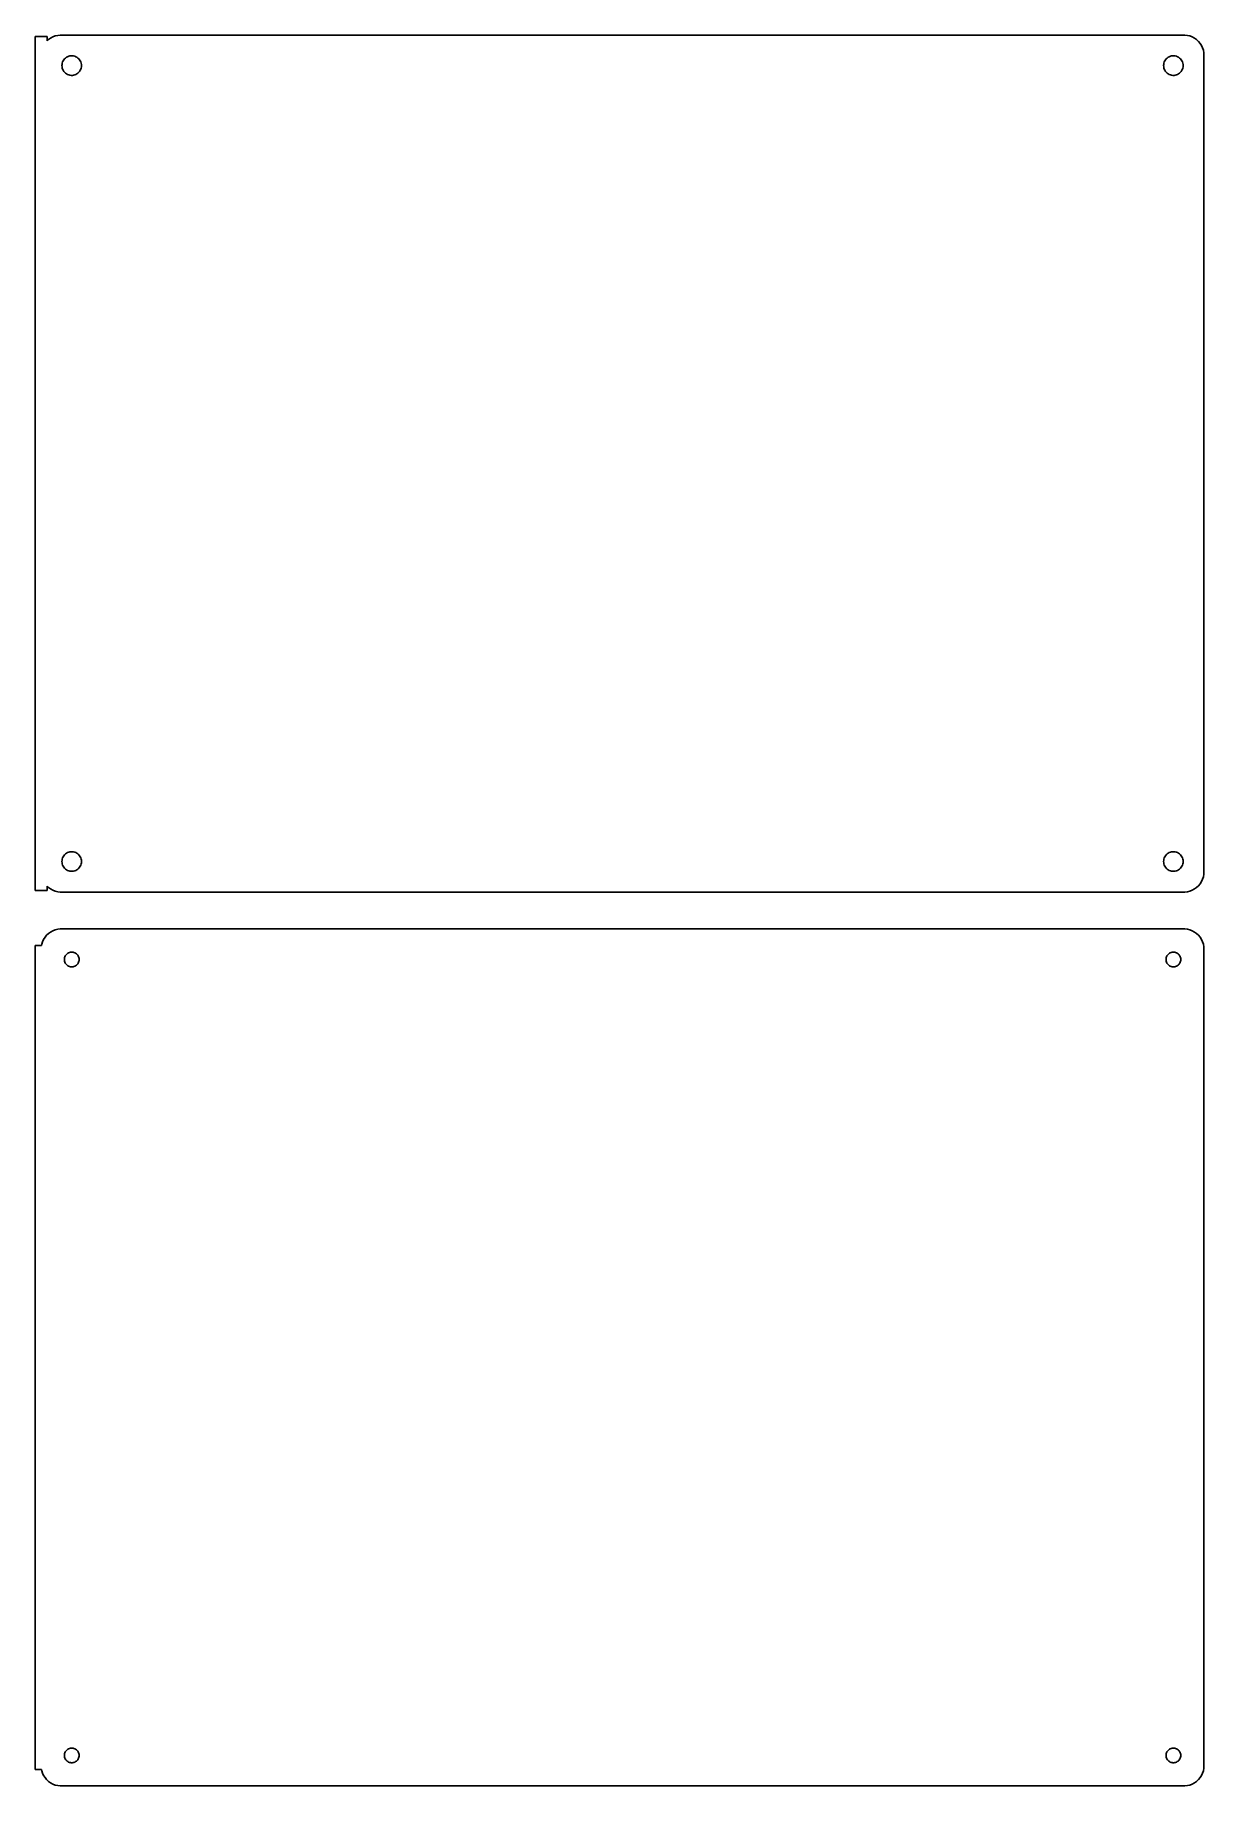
# Model space of a CAD drawing. Header units: metres. Extents: x -144 to 142, y 114 to 543.
import ezdxf

# ---------------------------------------------------------------- set-up
doc = ezdxf.new("R2010")
doc.units = ezdxf.units.M

msp = doc.modelspace()

# ---------------------------------------------------------------- linework, layer by layer
for p, q in [((-141, 542.615), (-144, 542.615)), ((-144, 542.615), (-144, 333.385)), ((-141, 541.559), (-141, 542.615)), ((-140.687, 541.853), (-141, 541.559)), ((-140.179, 542.222), (-140.687, 541.853)), ((-139.629, 542.524), (-140.179, 542.222)), ((-139.045, 542.755), (-139.629, 542.524)), ((-138.437, 542.911), (-139.045, 542.755)), ((-137.814, 542.99), (-138.437, 542.911)), ((137.814, 542.99), (-137.814, 542.99)), ((138.437, 542.911), (137.814, 542.99)), ((139.045, 542.755), (138.437, 542.911)), ((139.629, 542.524), (139.045, 542.755)), ((140.179, 542.222), (139.629, 542.524)), ((140.687, 541.853), (140.179, 542.222)), ((141.145, 541.423), (140.687, 541.853)), ((141.545, 540.939), (141.145, 541.423)), ((141.882, 540.409), (141.545, 540.939)), ((-137.325, 536.097), (-137.231, 536.383)), ((-137.231, 536.383), (-137.103, 536.656)), ((-137.103, 536.656), (-136.942, 536.911)), ((-136.942, 536.911), (-136.75, 537.143)), ((-136.75, 537.143), (-136.53, 537.349)), ((-136.53, 537.349), (-136.286, 537.526)), ((-136.286, 537.526), (-136.022, 537.672)), ((-136.022, 537.672), (-135.742, 537.783)), ((-135.742, 537.783), (-135.45, 537.857)), ((-135.45, 537.857), (-135.151, 537.895)), ((-135.151, 537.895), (-134.849, 537.895)), ((-134.849, 537.895), (-134.55, 537.857)), ((-134.55, 537.857), (-134.258, 537.783)), ((-134.258, 537.783), (-133.978, 537.672)), ((-133.978, 537.672), (-133.714, 537.526)), ((-133.714, 537.526), (-133.47, 537.349)), ((-133.47, 537.349), (-133.25, 537.143)), ((-133.25, 537.143), (-133.058, 536.911)), ((-133.058, 536.911), (-132.897, 536.656)), ((-132.897, 536.656), (-132.769, 536.383)), ((-132.769, 536.383), (-132.675, 536.097)), ((132.675, 536.097), (132.769, 536.383)), ((132.769, 536.383), (132.897, 536.656)), ((132.897, 536.656), (133.058, 536.911)), ((133.058, 536.911), (133.25, 537.143)), ((133.25, 537.143), (133.47, 537.349)), ((133.47, 537.349), (133.714, 537.526)), ((133.714, 537.526), (133.978, 537.672)), ((133.978, 537.672), (134.258, 537.783)), ((134.258, 537.783), (134.55, 537.857)), ((134.55, 537.857), (134.849, 537.895)), ((134.849, 537.895), (135.151, 537.895)), ((135.151, 537.895), (135.45, 537.857)), ((135.45, 537.857), (135.742, 537.783)), ((135.742, 537.783), (136.022, 537.672)), ((136.022, 537.672), (136.286, 537.526)), ((136.286, 537.526), (136.53, 537.349)), ((136.53, 537.349), (136.75, 537.143)), ((136.75, 537.143), (136.942, 536.911)), ((136.942, 536.911), (137.103, 536.656)), ((137.103, 536.656), (137.231, 536.383)), ((137.231, 536.383), (137.325, 536.097)), ((142.149, 539.841), (141.882, 540.409)), ((142.343, 539.243), (142.149, 539.841)), ((142.461, 538.627), (142.343, 539.243)), ((142.5, 538), (142.461, 538.627)), ((142.5, 338), (142.5, 538)), ((-137.4, 535.5), (-137.381, 535.801)), ((-137.381, 535.199), (-137.4, 535.5)), ((-137.381, 535.801), (-137.325, 536.097)), ((-137.325, 534.903), (-137.381, 535.199)), ((-137.231, 534.617), (-137.325, 534.903)), ((-137.103, 534.344), (-137.231, 534.617)), ((-136.942, 534.089), (-137.103, 534.344)), ((-136.75, 533.857), (-136.942, 534.089)), ((-136.53, 533.651), (-136.75, 533.857)), ((-136.286, 533.474), (-136.53, 533.651)), ((-136.022, 533.328), (-136.286, 533.474)), ((-135.742, 533.217), (-136.022, 533.328)), ((-135.45, 533.143), (-135.742, 533.217)), ((-135.151, 533.105), (-135.45, 533.143)), ((-134.849, 533.105), (-135.151, 533.105)), ((-134.55, 533.143), (-134.849, 533.105)), ((-134.258, 533.217), (-134.55, 533.143)), ((-133.978, 533.328), (-134.258, 533.217)), ((-133.714, 533.474), (-133.978, 533.328)), ((-133.47, 533.651), (-133.714, 533.474)), ((-133.25, 533.857), (-133.47, 533.651)), ((-133.058, 534.089), (-133.25, 533.857)), ((-132.897, 534.344), (-133.058, 534.089)), ((-132.769, 534.617), (-132.897, 534.344)), ((-132.675, 534.903), (-132.769, 534.617)), ((-132.675, 536.097), (-132.619, 535.801)), ((-132.619, 535.199), (-132.675, 534.903)), ((-132.619, 535.801), (-132.6, 535.5)), ((-132.6, 535.5), (-132.619, 535.199)), ((132.6, 535.5), (132.619, 535.801)), ((132.619, 535.199), (132.6, 535.5)), ((132.619, 535.801), (132.675, 536.097)), ((132.675, 534.903), (132.619, 535.199)), ((132.769, 534.617), (132.675, 534.903)), ((132.897, 534.344), (132.769, 534.617)), ((133.058, 534.089), (132.897, 534.344)), ((133.25, 533.857), (133.058, 534.089)), ((133.47, 533.651), (133.25, 533.857)), ((133.714, 533.474), (133.47, 533.651)), ((133.978, 533.328), (133.714, 533.474)), ((134.258, 533.217), (133.978, 533.328)), ((134.55, 533.143), (134.258, 533.217)), ((134.849, 533.105), (134.55, 533.143)), ((135.151, 533.105), (134.849, 533.105)), ((135.45, 533.143), (135.151, 533.105)), ((135.742, 533.217), (135.45, 533.143)), ((136.022, 533.328), (135.742, 533.217)), ((136.286, 533.474), (136.022, 533.328)), ((136.53, 533.651), (136.286, 533.474)), ((136.75, 533.857), (136.53, 533.651)), ((136.942, 534.089), (136.75, 533.857)), ((137.103, 534.344), (136.942, 534.089)), ((137.231, 534.617), (137.103, 534.344)), ((137.325, 534.903), (137.231, 534.617)), ((137.325, 536.097), (137.381, 535.801)), ((137.381, 535.199), (137.325, 534.903)), ((137.381, 535.801), (137.4, 535.5)), ((137.4, 535.5), (137.381, 535.199)), ((-137.4, 340.5), (-137.381, 340.801)), ((-137.381, 340.199), (-137.4, 340.5)), ((-137.381, 340.801), (-137.325, 341.097)), ((-137.325, 339.903), (-137.381, 340.199)), ((-137.325, 341.097), (-137.231, 341.383)), ((-137.231, 339.617), (-137.325, 339.903)), ((-137.231, 341.383), (-137.103, 341.656)), ((-137.103, 339.344), (-137.231, 339.617)), ((-137.103, 341.656), (-136.942, 341.911)), ((-136.942, 339.089), (-137.103, 339.344)), ((-136.942, 341.911), (-136.75, 342.143)), ((-136.75, 338.857), (-136.942, 339.089)), ((-136.75, 342.143), (-136.53, 342.349)), ((-136.53, 342.349), (-136.286, 342.526)), ((-136.286, 342.526), (-136.022, 342.672)), ((-136.022, 342.672), (-135.742, 342.783)), ((-135.742, 342.783), (-135.45, 342.857)), ((-135.45, 342.857), (-135.151, 342.895)), ((-135.151, 342.895), (-134.849, 342.895)), ((-134.849, 342.895), (-134.55, 342.857)), ((-134.55, 342.857), (-134.258, 342.783)), ((-134.258, 342.783), (-133.978, 342.672)), ((-133.978, 342.672), (-133.714, 342.526)), ((-133.714, 342.526), (-133.47, 342.349)), ((-133.47, 342.349), (-133.25, 342.143)), ((-133.25, 342.143), (-133.058, 341.911)), ((-133.058, 339.089), (-133.25, 338.857)), ((-133.058, 341.911), (-132.897, 341.656)), ((-132.897, 339.344), (-133.058, 339.089)), ((-132.897, 341.656), (-132.769, 341.383)), ((-132.769, 339.617), (-132.897, 339.344)), ((-132.769, 341.383), (-132.675, 341.097)), ((-132.675, 339.903), (-132.769, 339.617)), ((-132.675, 341.097), (-132.619, 340.801)), ((-132.619, 340.199), (-132.675, 339.903)), ((-132.619, 340.801), (-132.6, 340.5)), ((-132.6, 340.5), (-132.619, 340.199)), ((132.6, 340.5), (132.619, 340.801)), ((132.619, 340.199), (132.6, 340.5)), ((132.619, 340.801), (132.675, 341.097)), ((132.675, 339.903), (132.619, 340.199)), ((132.675, 341.097), (132.769, 341.383)), ((132.769, 339.617), (132.675, 339.903)), ((132.769, 341.383), (132.897, 341.656)), ((132.897, 339.344), (132.769, 339.617)), ((132.897, 341.656), (133.058, 341.911)), ((133.058, 339.089), (132.897, 339.344)), ((133.058, 341.911), (133.25, 342.143)), ((133.25, 338.857), (133.058, 339.089)), ((133.25, 342.143), (133.47, 342.349)), ((133.47, 342.349), (133.714, 342.526)), ((133.714, 342.526), (133.978, 342.672)), ((133.978, 342.672), (134.258, 342.783)), ((134.258, 342.783), (134.55, 342.857)), ((134.55, 342.857), (134.849, 342.895)), ((134.849, 342.895), (135.151, 342.895)), ((135.151, 342.895), (135.45, 342.857)), ((135.45, 342.857), (135.742, 342.783)), ((135.742, 342.783), (136.022, 342.672)), ((136.022, 342.672), (136.286, 342.526)), ((136.286, 342.526), (136.53, 342.349)), ((136.53, 342.349), (136.75, 342.143)), ((136.75, 342.143), (136.942, 341.911)), ((136.942, 339.089), (136.75, 338.857)), ((136.942, 341.911), (137.103, 341.656)), ((137.103, 339.344), (136.942, 339.089)), ((137.103, 341.656), (137.231, 341.383)), ((137.231, 339.617), (137.103, 339.344)), ((137.231, 341.383), (137.325, 341.097)), ((137.325, 339.903), (137.231, 339.617)), ((137.325, 341.097), (137.381, 340.801)), ((137.381, 340.199), (137.325, 339.903)), ((137.381, 340.801), (137.4, 340.5)), ((137.4, 340.5), (137.381, 340.199)), ((-136.53, 338.651), (-136.75, 338.857)), ((-136.286, 338.474), (-136.53, 338.651)), ((-136.022, 338.328), (-136.286, 338.474)), ((-135.742, 338.217), (-136.022, 338.328)), ((-135.45, 338.143), (-135.742, 338.217)), ((-135.151, 338.105), (-135.45, 338.143)), ((-134.849, 338.105), (-135.151, 338.105)), ((-134.55, 338.143), (-134.849, 338.105)), ((-134.258, 338.217), (-134.55, 338.143)), ((-133.978, 338.328), (-134.258, 338.217)), ((-133.714, 338.474), (-133.978, 338.328)), ((-133.47, 338.651), (-133.714, 338.474)), ((-133.25, 338.857), (-133.47, 338.651)), ((133.47, 338.651), (133.25, 338.857)), ((133.714, 338.474), (133.47, 338.651)), ((133.978, 338.328), (133.714, 338.474)), ((134.258, 338.217), (133.978, 338.328)), ((134.55, 338.143), (134.258, 338.217)), ((134.849, 338.105), (134.55, 338.143)), ((135.151, 338.105), (134.849, 338.105)), ((135.45, 338.143), (135.151, 338.105)), ((135.742, 338.217), (135.45, 338.143)), ((136.022, 338.328), (135.742, 338.217)), ((136.286, 338.474), (136.022, 338.328)), ((136.53, 338.651), (136.286, 338.474)), ((136.75, 338.857), (136.53, 338.651)), ((141.145, 334.577), (141.545, 335.061)), ((141.545, 335.061), (141.882, 335.591)), ((141.882, 335.591), (142.149, 336.159)), ((142.149, 336.159), (142.343, 336.757)), ((142.343, 336.757), (142.461, 337.373)), ((142.461, 337.373), (142.5, 338)), ((-144, 333.385), (-141, 333.385)), ((-141, 333.385), (-141, 334.441)), ((-141, 334.441), (-140.687, 334.147)), ((-140.687, 334.147), (-140.179, 333.778)), ((-140.179, 333.778), (-139.629, 333.476)), ((-139.629, 333.476), (-139.045, 333.245)), ((-139.045, 333.245), (-138.437, 333.089)), ((-138.437, 333.089), (-137.814, 333.01)), ((-137.814, 333.01), (137.814, 333.01)), ((137.814, 333.01), (138.437, 333.089)), ((138.437, 333.089), (139.045, 333.245)), ((139.045, 333.245), (139.629, 333.476)), ((139.629, 333.476), (140.179, 333.778)), ((140.179, 333.778), (140.687, 334.147)), ((140.687, 334.147), (141.145, 334.577)), ((-141.545, 321.939), (-141.882, 321.409)), ((-141.145, 322.423), (-141.545, 321.939)), ((-140.687, 322.853), (-141.145, 322.423)), ((-140.179, 323.222), (-140.687, 322.853)), ((-139.629, 323.524), (-140.179, 323.222)), ((-139.045, 323.755), (-139.629, 323.524)), ((-138.437, 323.911), (-139.045, 323.755)), ((-137.814, 323.99), (-138.437, 323.911)), ((137.814, 323.99), (-137.814, 323.99)), ((138.437, 323.911), (137.814, 323.99)), ((139.045, 323.755), (138.437, 323.911)), ((139.629, 323.524), (139.045, 323.755)), ((140.179, 323.222), (139.629, 323.524)), ((140.687, 322.853), (140.179, 323.222)), ((141.145, 322.423), (140.687, 322.853)), ((141.545, 321.939), (141.145, 322.423)), ((141.882, 321.409), (141.545, 321.939)), ((-142.4, 319.944), (-144, 319.944)), ((-144, 319.944), (-144, 118.056)), ((-142.343, 320.243), (-142.4, 319.944)), ((-142.149, 320.841), (-142.343, 320.243)), ((-141.882, 321.409), (-142.149, 320.841)), ((-136.577, 317.367), (-136.456, 317.558)), ((-136.456, 317.558), (-136.312, 317.732)), ((-136.312, 317.732), (-136.147, 317.887)), ((-136.147, 317.887), (-135.964, 318.02)), ((-135.964, 318.02), (-135.766, 318.129)), ((-135.766, 318.129), (-135.556, 318.212)), ((-135.556, 318.212), (-135.337, 318.268)), ((-135.337, 318.268), (-135.113, 318.296)), ((-135.113, 318.296), (-134.887, 318.296)), ((-134.887, 318.296), (-134.663, 318.268)), ((-134.663, 318.268), (-134.444, 318.212)), ((-134.444, 318.212), (-134.234, 318.129)), ((-134.234, 318.129), (-134.036, 318.02)), ((-134.036, 318.02), (-133.853, 317.887)), ((-133.853, 317.887), (-133.688, 317.732)), ((-133.688, 317.732), (-133.544, 317.558)), ((-133.544, 317.558), (-133.423, 317.367)), ((133.423, 317.367), (133.544, 317.558)), ((133.544, 317.558), (133.688, 317.732)), ((133.688, 317.732), (133.853, 317.887)), ((133.853, 317.887), (134.036, 318.02)), ((134.036, 318.02), (134.234, 318.129)), ((134.234, 318.129), (134.444, 318.212)), ((134.444, 318.212), (134.663, 318.268)), ((134.663, 318.268), (134.887, 318.296)), ((134.887, 318.296), (135.113, 318.296)), ((135.113, 318.296), (135.337, 318.268)), ((135.337, 318.268), (135.556, 318.212)), ((135.556, 318.212), (135.766, 318.129)), ((135.766, 318.129), (135.964, 318.02)), ((135.964, 318.02), (136.147, 317.887)), ((136.147, 317.887), (136.312, 317.732)), ((136.312, 317.732), (136.456, 317.558)), ((136.456, 317.558), (136.577, 317.367)), ((142.149, 320.841), (141.882, 321.409)), ((142.343, 320.243), (142.149, 320.841)), ((142.461, 319.627), (142.343, 320.243)), ((142.5, 319), (142.461, 319.627)), ((142.5, 119), (142.5, 319)), ((-136.8, 316.5), (-136.786, 316.726)), ((-136.786, 316.274), (-136.8, 316.5)), ((-136.786, 316.726), (-136.743, 316.948)), ((-136.743, 316.052), (-136.786, 316.274)), ((-136.743, 316.948), (-136.674, 317.163)), ((-136.674, 315.837), (-136.743, 316.052)), ((-136.674, 317.163), (-136.577, 317.367)), ((-136.577, 315.633), (-136.674, 315.837)), ((-136.456, 315.442), (-136.577, 315.633)), ((-136.312, 315.268), (-136.456, 315.442)), ((-136.147, 315.113), (-136.312, 315.268)), ((-135.964, 314.98), (-136.147, 315.113)), ((-135.766, 314.871), (-135.964, 314.98)), ((-135.556, 314.788), (-135.766, 314.871)), ((-135.337, 314.732), (-135.556, 314.788)), ((-135.113, 314.704), (-135.337, 314.732)), ((-134.887, 314.704), (-135.113, 314.704)), ((-134.663, 314.732), (-134.887, 314.704)), ((-134.444, 314.788), (-134.663, 314.732)), ((-134.234, 314.871), (-134.444, 314.788)), ((-134.036, 314.98), (-134.234, 314.871)), ((-133.853, 315.113), (-134.036, 314.98)), ((-133.688, 315.268), (-133.853, 315.113)), ((-133.544, 315.442), (-133.688, 315.268)), ((-133.423, 315.633), (-133.544, 315.442)), ((-133.423, 317.367), (-133.326, 317.163)), ((-133.326, 315.837), (-133.423, 315.633)), ((-133.326, 317.163), (-133.257, 316.948)), ((-133.257, 316.052), (-133.326, 315.837)), ((-133.257, 316.948), (-133.214, 316.726)), ((-133.214, 316.274), (-133.257, 316.052)), ((-133.214, 316.726), (-133.2, 316.5)), ((-133.2, 316.5), (-133.214, 316.274)), ((133.2, 316.5), (133.214, 316.726)), ((133.214, 316.274), (133.2, 316.5)), ((133.214, 316.726), (133.257, 316.948)), ((133.257, 316.052), (133.214, 316.274)), ((133.257, 316.948), (133.326, 317.163)), ((133.326, 315.837), (133.257, 316.052)), ((133.326, 317.163), (133.423, 317.367)), ((133.423, 315.633), (133.326, 315.837)), ((133.544, 315.442), (133.423, 315.633)), ((133.688, 315.268), (133.544, 315.442)), ((133.853, 315.113), (133.688, 315.268)), ((134.036, 314.98), (133.853, 315.113)), ((134.234, 314.871), (134.036, 314.98)), ((134.444, 314.788), (134.234, 314.871)), ((134.663, 314.732), (134.444, 314.788)), ((134.887, 314.704), (134.663, 314.732)), ((135.113, 314.704), (134.887, 314.704)), ((135.337, 314.732), (135.113, 314.704)), ((135.556, 314.788), (135.337, 314.732)), ((135.766, 314.871), (135.556, 314.788)), ((135.964, 314.98), (135.766, 314.871)), ((136.147, 315.113), (135.964, 314.98)), ((136.312, 315.268), (136.147, 315.113)), ((136.456, 315.442), (136.312, 315.268)), ((136.577, 315.633), (136.456, 315.442)), ((136.577, 317.367), (136.674, 317.163)), ((136.674, 315.837), (136.577, 315.633)), ((136.674, 317.163), (136.743, 316.948)), ((136.743, 316.052), (136.674, 315.837)), ((136.743, 316.948), (136.786, 316.726)), ((136.786, 316.274), (136.743, 316.052)), ((136.786, 316.726), (136.8, 316.5)), ((136.8, 316.5), (136.786, 316.274)), ((-136.8, 121.5), (-136.786, 121.726)), ((-136.786, 121.274), (-136.8, 121.5)), ((-136.786, 121.726), (-136.743, 121.948)), ((-136.743, 121.052), (-136.786, 121.274)), ((-136.743, 121.948), (-136.674, 122.163)), ((-136.674, 120.837), (-136.743, 121.052)), ((-136.674, 122.163), (-136.577, 122.367)), ((-136.577, 120.633), (-136.674, 120.837)), ((-136.577, 122.367), (-136.456, 122.558)), ((-136.456, 120.442), (-136.577, 120.633)), ((-136.456, 122.558), (-136.312, 122.732)), ((-136.312, 120.268), (-136.456, 120.442)), ((-136.312, 122.732), (-136.147, 122.887)), ((-136.147, 120.113), (-136.312, 120.268)), ((-136.147, 122.887), (-135.964, 123.02)), ((-135.964, 123.02), (-135.766, 123.129)), ((-135.766, 123.129), (-135.556, 123.212)), ((-135.556, 123.212), (-135.337, 123.268)), ((-135.337, 123.268), (-135.113, 123.296)), ((-135.113, 123.296), (-134.887, 123.296)), ((-134.887, 123.296), (-134.663, 123.268)), ((-134.663, 123.268), (-134.444, 123.212)), ((-134.444, 123.212), (-134.234, 123.129)), ((-134.234, 123.129), (-134.036, 123.02)), ((-134.036, 123.02), (-133.853, 122.887)), ((-133.853, 122.887), (-133.688, 122.732)), ((-133.688, 120.268), (-133.853, 120.113)), ((-133.688, 122.732), (-133.544, 122.558)), ((-133.544, 120.442), (-133.688, 120.268)), ((-133.544, 122.558), (-133.423, 122.367)), ((-133.423, 120.633), (-133.544, 120.442)), ((-133.423, 122.367), (-133.326, 122.163)), ((-133.326, 120.837), (-133.423, 120.633)), ((-133.326, 122.163), (-133.257, 121.948)), ((-133.257, 121.052), (-133.326, 120.837)), ((-133.257, 121.948), (-133.214, 121.726)), ((-133.214, 121.274), (-133.257, 121.052)), ((-133.214, 121.726), (-133.2, 121.5)), ((-133.2, 121.5), (-133.214, 121.274)), ((133.2, 121.5), (133.214, 121.726)), ((133.214, 121.274), (133.2, 121.5)), ((133.214, 121.726), (133.257, 121.948)), ((133.257, 121.052), (133.214, 121.274)), ((133.257, 121.948), (133.326, 122.163)), ((133.326, 120.837), (133.257, 121.052)), ((133.326, 122.163), (133.423, 122.367)), ((133.423, 120.633), (133.326, 120.837)), ((133.423, 122.367), (133.544, 122.558)), ((133.544, 120.442), (133.423, 120.633)), ((133.544, 122.558), (133.688, 122.732)), ((133.688, 120.268), (133.544, 120.442)), ((133.688, 122.732), (133.853, 122.887)), ((133.853, 120.113), (133.688, 120.268)), ((133.853, 122.887), (134.036, 123.02)), ((134.036, 123.02), (134.234, 123.129)), ((134.234, 123.129), (134.444, 123.212)), ((134.444, 123.212), (134.663, 123.268)), ((134.663, 123.268), (134.887, 123.296)), ((134.887, 123.296), (135.113, 123.296)), ((135.113, 123.296), (135.337, 123.268)), ((135.337, 123.268), (135.556, 123.212)), ((135.556, 123.212), (135.766, 123.129)), ((135.766, 123.129), (135.964, 123.02)), ((135.964, 123.02), (136.147, 122.887)), ((136.147, 122.887), (136.312, 122.732)), ((136.312, 120.268), (136.147, 120.113)), ((136.312, 122.732), (136.456, 122.558)), ((136.456, 120.442), (136.312, 120.268)), ((136.456, 122.558), (136.577, 122.367)), ((136.577, 120.633), (136.456, 120.442)), ((136.577, 122.367), (136.674, 122.163)), ((136.674, 120.837), (136.577, 120.633)), ((136.674, 122.163), (136.743, 121.948)), ((136.743, 121.052), (136.674, 120.837)), ((136.743, 121.948), (136.786, 121.726)), ((136.786, 121.274), (136.743, 121.052)), ((136.786, 121.726), (136.8, 121.5)), ((136.8, 121.5), (136.786, 121.274)), ((-144, 118.056), (-142.4, 118.056)), ((-142.4, 118.056), (-142.343, 117.757)), ((-142.343, 117.757), (-142.149, 117.159)), ((-142.149, 117.159), (-141.882, 116.591)), ((-141.882, 116.591), (-141.545, 116.061)), ((-141.545, 116.061), (-141.145, 115.577)), ((-135.964, 119.98), (-136.147, 120.113)), ((-135.766, 119.871), (-135.964, 119.98)), ((-135.556, 119.788), (-135.766, 119.871)), ((-135.337, 119.732), (-135.556, 119.788)), ((-135.113, 119.704), (-135.337, 119.732)), ((-134.887, 119.704), (-135.113, 119.704)), ((-134.663, 119.732), (-134.887, 119.704)), ((-134.444, 119.788), (-134.663, 119.732)), ((-134.234, 119.871), (-134.444, 119.788)), ((-134.036, 119.98), (-134.234, 119.871)), ((-133.853, 120.113), (-134.036, 119.98)), ((134.036, 119.98), (133.853, 120.113)), ((134.234, 119.871), (134.036, 119.98)), ((134.444, 119.788), (134.234, 119.871)), ((134.663, 119.732), (134.444, 119.788)), ((134.887, 119.704), (134.663, 119.732)), ((135.113, 119.704), (134.887, 119.704)), ((135.337, 119.732), (135.113, 119.704)), ((135.556, 119.788), (135.337, 119.732)), ((135.766, 119.871), (135.556, 119.788)), ((135.964, 119.98), (135.766, 119.871)), ((136.147, 120.113), (135.964, 119.98)), ((141.145, 115.577), (141.545, 116.061)), ((141.545, 116.061), (141.882, 116.591)), ((141.882, 116.591), (142.149, 117.159)), ((142.149, 117.159), (142.343, 117.757)), ((142.343, 117.757), (142.461, 118.373)), ((142.461, 118.373), (142.5, 119)), ((-141.145, 115.577), (-140.687, 115.147)), ((-140.687, 115.147), (-140.179, 114.778)), ((-140.179, 114.778), (-139.629, 114.476)), ((-139.629, 114.476), (-139.045, 114.245)), ((-139.045, 114.245), (-138.437, 114.089)), ((-138.437, 114.089), (-137.814, 114.01)), ((-137.814, 114.01), (137.814, 114.01)), ((137.814, 114.01), (138.437, 114.089)), ((138.437, 114.089), (139.045, 114.245)), ((139.045, 114.245), (139.629, 114.476)), ((139.629, 114.476), (140.179, 114.778)), ((140.179, 114.778), (140.687, 115.147)), ((140.687, 115.147), (141.145, 115.577))]:
    msp.add_line(p, q)

doc.saveas('drawing.dxf')
